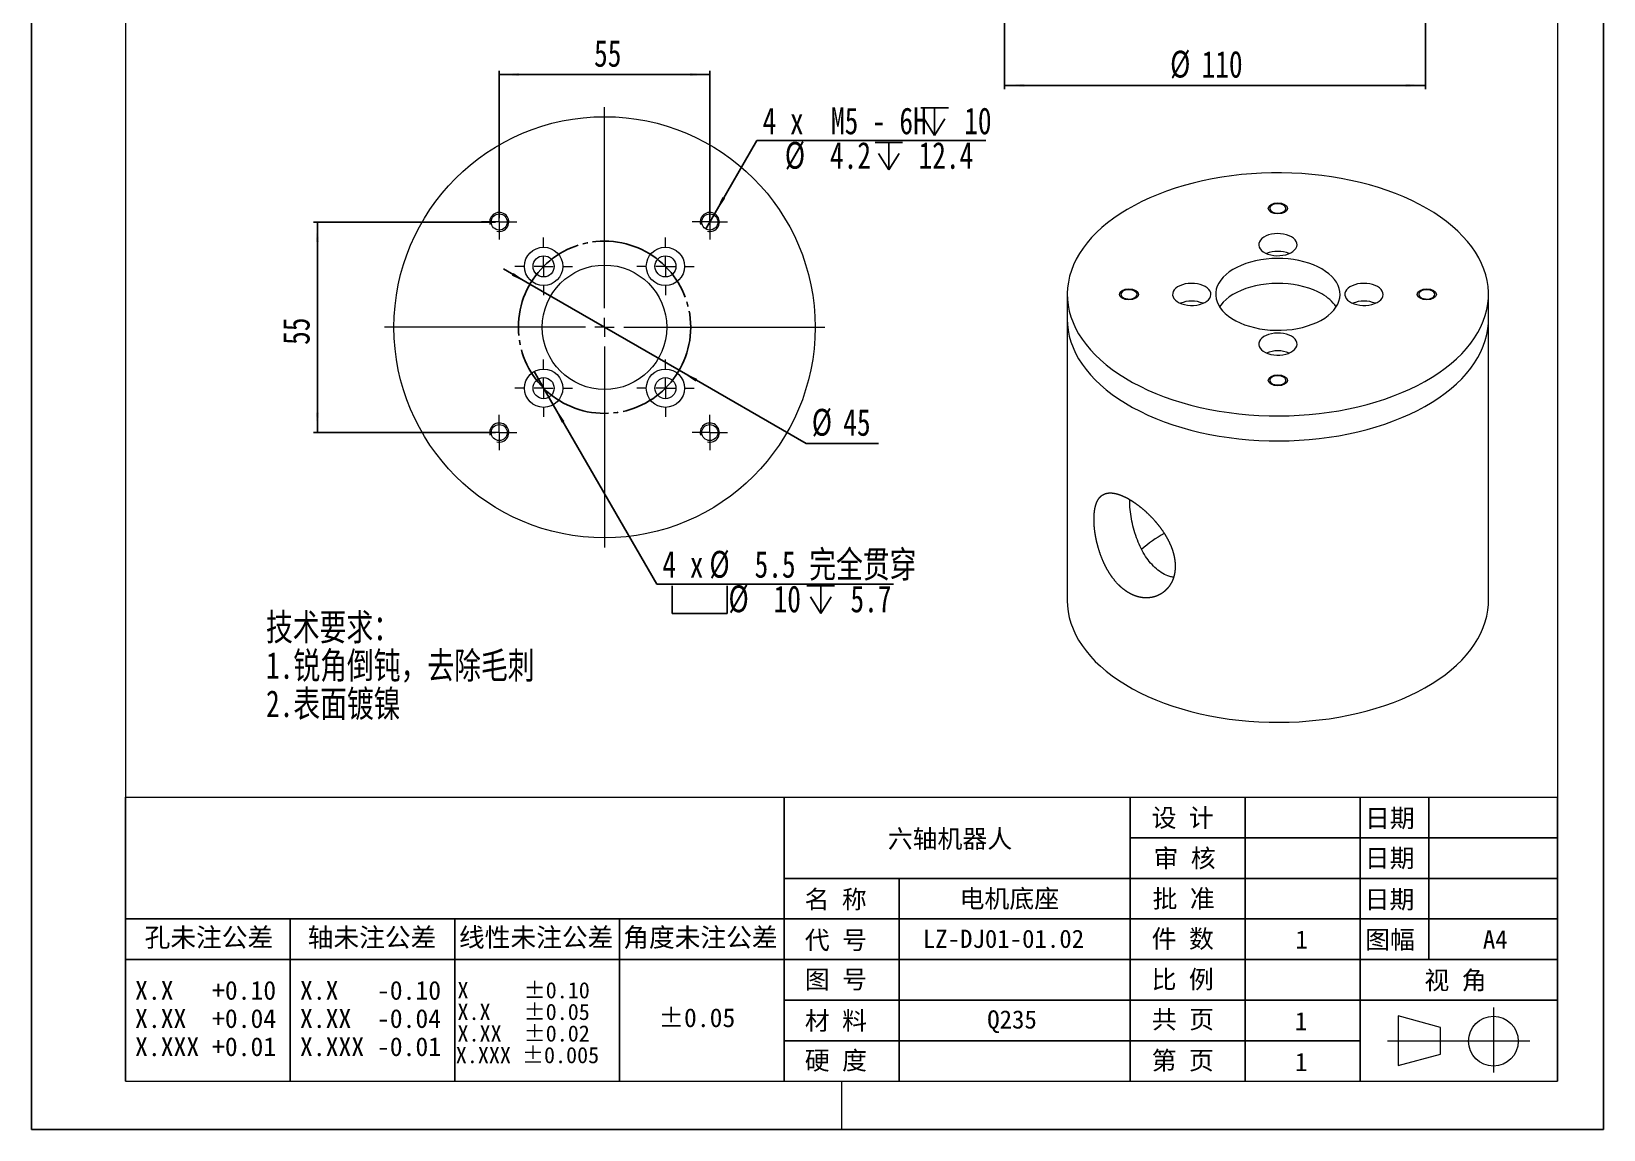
# Model space of a CAD drawing. Header units: millimetres. Extents: x 5 to 416, y 3 to 592.
# Drawn here: x 5 to 415.6, y 3 to 289.8 of the extents above; entities that cross this region are included whole.
import ezdxf

# ---------------------------------------------------------------- set-up
doc = ezdxf.new("R2010")
doc.units = ezdxf.units.MM
doc.linetypes.add('SLD-中心线', pattern=[34.29, 30.48, -1.27, 1.27, -1.27])
doc.linetypes.add('SLD-实线', pattern=[0])
for name, color, linetype in [('FORMAT', 7, 'SLD-实线'), ('中心线层', 1, 'SLD-中心线'), ('图框', 7, 'SLD-实线'), ('标注层', 96, 'SLD-实线')]:
    doc.layers.add(name, color=color, linetype=linetype)
doc.layers.add('粗实线', color=7, linetype='SLD-实线', lineweight=15)
doc.styles.add('SLDTEXTSTYLE0', font='HYSWLONGFANGSONG.TTF', dxfattribs={"bigfont": 'bigfont'})
doc.styles.add('SLDTEXTSTYLE1', font='SIMSUN.TTC')
doc.styles.add('SLDTEXTSTYLE2', font='SIMSUN.TTC', dxfattribs={"bigfont": 'bigfont'})
doc.styles.add('SLDTEXTSTYLE3', font='HYSWLONGFANGSONG.TTF')
doc.dimstyles.new('SLDDIMSTYLE0', dxfattribs={"dimtxt": 7, "dimasz": 5.2, "dimexe": 0, "dimexo": 0.0625, "dimgap": 1.75, "dimtad": 1, "dimdec": 3, "dimlfac": 2, "dimrnd": 1e-09, "dimzin": 12, "dimdsep": 46, "dimtxsty": 'SLDTEXTSTYLE3', "dimsah": 1, "dimcen": 0.09, "dimadec": 0, "dimazin": 3, "dimtfac": 1, "dimtdec": 3, "dimtofl": 0, "dimtmove": 0, "dimatfit": 3, "dimfxl": 0, "dimfrac": 2, "dimtolj": 1, "dimtzin": 12, "dimarcsym": 0})
doc.dimstyles.new('SLDDIMSTYLE4', dxfattribs={"dimtxt": 7, "dimasz": 5.2, "dimexe": 0, "dimexo": 0.0625, "dimgap": 1.75, "dimtad": 0, "dimtih": 1, "dimtoh": 1, "dimdec": 3, "dimlfac": 2, "dimrnd": 1e-09, "dimzin": 12, "dimdsep": 46, "dimtxsty": 'SLDTEXTSTYLE3', "dimsah": 1, "dimcen": 0, "dimadec": 0, "dimazin": 3, "dimtfac": 1, "dimtdec": 3, "dimtmove": 0, "dimatfit": 3, "dimfxl": 0, "dimfrac": 2, "dimtolj": 1, "dimtzin": 12, "dimarcsym": 0})
doc.dimstyles.new('SLDDIMSTYLE5', dxfattribs={"dimtxt": 7, "dimasz": 5.2, "dimexe": 0, "dimexo": 0.0625, "dimgap": 1.75, "dimtad": 0, "dimtih": 1, "dimtoh": 1, "dimdec": 0, "dimlfac": 2, "dimrnd": 1e-09, "dimzin": 12, "dimdsep": 46, "dimtxsty": 'SLDTEXTSTYLE3', "dimblk1": 'NONE', "dimsah": 1, "dimcen": 0, "dimadec": 0, "dimazin": 3, "dimtfac": 1, "dimtdec": 3, "dimtmove": 0, "dimatfit": 3, "dimldrblk": 'NONE', "dimfxl": 0, "dimfrac": 2, "dimtolj": 1, "dimtzin": 12, "dimarcsym": 0})

# ---------------------------------------------------------------- blocks, each defined once
blk = doc.blocks.new('SW_NOTE_0')
at = {"color": 0, "linetype": 'SLD-实线', "lineweight": 0, "char_height": 7, "attachment_point": 1, "style": 'SLDTEXTSTYLE0'}
for s, insert in [('\\M+18B5A术\\M+19776\\M+18B81\\M+18146', (0, 9.02)), ('1.锐\\M+18A70\\M+1937C钝\\M+18143\\M+18B8E\\M+18F9C\\M+196D1\\M+18E68', (0, -0.98)), ('2.\\M+1955C\\M+196CA镀镍', (0, -10.98))]:
    blk.add_mtext(s, dxfattribs=dict(at, insert=insert))
blk = doc.blocks.new('SW_NOTE_1')
at = {"layer": 'FORMAT', "color": 0, "char_height": 4.925, "attachment_point": 2, "style": 'SLDTEXTSTYLE1'}
for s, insert in [('X.X   +0.10', (15.24, 5.73)), ('X.XX  +0.04', (15.24, -1.63)), ('X.XXX +0.01', (15.24, -8.98))]:
    blk.add_mtext(s, dxfattribs=dict(at, insert=insert))
blk = doc.blocks.new('SW_NOTE_2')
at = {"layer": 'FORMAT', "color": 0, "char_height": 4.925, "attachment_point": 2, "style": 'SLDTEXTSTYLE1'}
for s, insert in [('X.X   -0.10', (15.24, 5.73)), ('X.XX  -0.04', (15.24, -1.63)), ('X.XXX -0.01', (15.24, -8.98))]:
    blk.add_mtext(s, dxfattribs=dict(at, insert=insert))
blk = doc.blocks.new('SW_NOTE_3')
at = {"layer": 'FORMAT', "color": 0, "char_height": 4.2333, "attachment_point": 2, "style": 'SLDTEXTSTYLE1'}
for s, insert in [('X     ±0.10', (14.35, 4.93)), ('X.X   ±0.05', (14.35, -0.72)), ('X.XX  ±0.02', (14.35, -6.36)), (' X.XXX ±0.005', (13.91, -12.01))]:
    blk.add_mtext(s, dxfattribs=dict(at, insert=insert))
blk = doc.blocks.new('_D_3')
at = {"layer": '标注层'}
for p, q in [((259.13, 318.73), (259.13, 274.73)), ((369.13, 318.73), (369.13, 274.73)), ((259.13, 275.73), (369.13, 275.73))]:
    blk.add_line(p, q, dxfattribs=at)
for points in [[(259.13, 275.73), (264.33, 275.33), (264.33, 276.13)], [(369.13, 275.73), (363.93, 276.13), (363.93, 275.33)]]:
    blk.add_solid(points, dxfattribs=at)
at = {"layer": '标注层', "char_height": 7, "attachment_point": 1, "style": 'SLDTEXTSTYLE3'}
for s, insert in [('%%c', (302.39, 284.78, 0.1)), ('110', (310.62, 284.75, 0.1))]:
    blk.add_mtext(s, dxfattribs=dict(at, insert=insert))
blk = doc.blocks.new('_D_9')
at = {"layer": '标注层'}
for p, q in [((135.19, 223.79), (128.26, 227.78)), ((135.19, 223.79), (174.17, 201.3)), ((174.17, 201.3), (207.3, 182.19)), ((207.3, 182.19), (226.24, 182.19))]:
    blk.add_line(p, q, dxfattribs=at)
for points in [[(135.19, 223.79), (130.88, 226.73), (130.48, 226.04)], [(174.17, 201.3), (178.47, 198.36), (178.87, 199.05)]]:
    blk.add_solid(points, dxfattribs=at)
at = {"layer": '标注层', "char_height": 7, "attachment_point": 1, "style": 'SLDTEXTSTYLE3'}
for s, insert in [('%%c', (208.8, 191.24, 0.1)), ('45', (217.03, 191.21, 0.1))]:
    blk.add_mtext(s, dxfattribs=dict(at, insert=insert))
blk = doc.blocks.new('_D_10')
at = {"layer": '标注层'}
for p, q in [((126.18, 240.04), (78.68, 240.04)), ((79.68, 240.04), (79.68, 185.04)), ((126.18, 185.04), (78.68, 185.04))]:
    blk.add_line(p, q, dxfattribs=at)
for points in [[(79.68, 240.04), (79.28, 234.84), (80.08, 234.84)], [(79.68, 185.04), (80.08, 190.24), (79.28, 190.24)]]:
    blk.add_solid(points, dxfattribs=at)
at = {"layer": '标注层', "insert": (70.65, 207.94, -48.9), "char_height": 7, "attachment_point": 1, "rotation": 90, "style": 'SLDTEXTSTYLE3'}
blk.add_mtext('55', dxfattribs=at)
blk = doc.blocks.new('_D_11')
at = {"layer": '标注层'}
for p, q in [((127.18, 241.04), (127.18, 279.56)), ((182.18, 241.04), (182.18, 279.56)), ((127.18, 278.56), (182.18, 278.56))]:
    blk.add_line(p, q, dxfattribs=at)
for points in [[(127.18, 278.56), (132.38, 278.16), (132.38, 278.96)], [(182.18, 278.56), (176.98, 278.96), (176.98, 278.16)]]:
    blk.add_solid(points, dxfattribs=at)
at = {"layer": '标注层', "insert": (151.95, 287.59, -48.9), "char_height": 7, "attachment_point": 1, "style": 'SLDTEXTSTYLE3'}
blk.add_mtext('55', dxfattribs=at)
blk = doc.blocks.new('SW_SYMBOL_HOLE_DEPTH')
at = {"layer": '标注层', "color": 0}
for p, q in [((0, 1750), (1600, 1750)), ((200, 1110), (800, 150)), ((800, 1750), (800, 150)), ((1400, 1110), (800, 150))]:
    blk.add_line(p, q, dxfattribs=at)
blk = doc.blocks.new('_D_12')
at = {"layer": '标注层'}
for p, q in [((183.23, 241.86), (194.47, 261.32)), ((194.47, 261.32), (254.26, 261.32)), ((181.13, 238.23), (183.23, 241.86))]:
    blk.add_line(p, q, dxfattribs=at)
blk.add_solid([(183.23, 241.86), (186.18, 246.17), (185.48, 246.57)], dxfattribs=at)
at = {"layer": '标注层', "xscale": 0.004511737089201878, "yscale": 0.004511737089201878, "zscale": 0.004511737089201878}
for p in [(237.26, 261.98), (225.32, 252.95)]:
    blk.add_blockref('SW_SYMBOL_HOLE_DEPTH', p, dxfattribs=at)
at = {"layer": '标注层', "char_height": 7, "attachment_point": 1, "style": 'SLDTEXTSTYLE3'}
for s, insert in [('4 x  M5 - 6H ', (195.97, 269.96, -48.9)), (' 10', (245.05, 269.96, -48.9)), ('%%c', (201.76, 260.96, -48.9)), (' 4.2 ', (209.99, 260.93, -48.9)), (' 12.4', (233.12, 260.93, -48.9))]:
    blk.add_mtext(s, dxfattribs=dict(at, insert=insert))
blk = doc.blocks.new('_NONE')
blk = doc.blocks.new('SW_SYMBOL_HOLE_SPOT')
at = {"layer": '标注层', "color": 0}
for p, q in [((0, 1750), (0, 150)), ((3200, 150), (3200, 1750)), ((0, 150), (3200, 150))]:
    blk.add_line(p, q, dxfattribs=at)
blk = doc.blocks.new('_D_13')
at = {"layer": '标注层'}
for p, q in [((136.27, 200.96), (141.27, 192.3)), ((141.27, 192.3), (168.3, 145.49)), ((168.3, 145.49), (230.11, 145.49))]:
    blk.add_line(p, q, dxfattribs=at)
blk.add_solid([(141.27, 192.3), (143.52, 187.6), (144.21, 188)], dxfattribs=at)
at = {"layer": '标注层', "xscale": 0.004511737089201878, "yscale": 0.004511737089201878, "zscale": 0.004511737089201878}
for name, p in [('SW_SYMBOL_HOLE_SPOT', (172.31, 137.11)), ('SW_SYMBOL_HOLE_DEPTH', (207.54, 137.11))]:
    blk.add_blockref(name, p, dxfattribs=at)
at = {"layer": '标注层', "char_height": 7, "attachment_point": 1}
for s, insert, style in [('4 x ', (169.8, 154.13, -48.9), 'SLDTEXTSTYLE3'), ('%%c', (182.06, 154.15, -48.9), 'SLDTEXTSTYLE3'), (' 5.5 \\M+18AAE\\M+19153贯\\M+190FA', (190.29, 154.13, -48.9), 'SLDTEXTSTYLE0'), ('%%c', (187.04, 145.13, -48.9), 'SLDTEXTSTYLE3'), (' 10 ', (195.27, 145.1, -48.9), 'SLDTEXTSTYLE3'), (' 5.7', (215.33, 145.1, -48.9), 'SLDTEXTSTYLE3')]:
    blk.add_mtext(s, dxfattribs=dict(at, insert=insert, style=style))
blk = doc.blocks.new('SW_CENTERMARKSYMBOL_16')
at = {"color": 0, "linetype": 'SLD-实线', "lineweight": 0}
for p, q in [((0, 5), (0, 57.5)), ((-5, 0), (-57.5, 0)), ((0, 0), (-2.5, 0)), ((0, 0), (0, 2.5)), ((0, 0), (0, -2.5)), ((0, 0), (2.5, 0)), ((5, 0), (57.5, 0)), ((0, -5), (0, -57.5))]:
    blk.add_line(p, q, dxfattribs=at)
blk = doc.blocks.new('SW_CENTERMARKSYMBOL_17')
at = {"color": 0, "linetype": 'SLD-实线', "lineweight": 0}
for p, q in [((0, 5), (0, 7.5)), ((-5, 0), (-7.5, 0)), ((0, 0), (-2.5, 0)), ((0, 0), (0, 2.5)), ((0, 0), (0, -2.5)), ((0, 0), (2.5, 0)), ((5, 0), (7.5, 0)), ((0, -5), (0, -7.5))]:
    blk.add_line(p, q, dxfattribs=at)
blk = doc.blocks.new('SW_CENTERMARKSYMBOL_18')
at = {"color": 0, "linetype": 'SLD-实线', "lineweight": 0}
for p, q in [((0, 5), (0, 7.5)), ((-5, 0), (-7.5, 0)), ((0, 0), (-2.5, 0)), ((0, 0), (0, 2.5)), ((0, 0), (0, -2.5)), ((0, 0), (2.5, 0)), ((5, 0), (7.5, 0)), ((0, -5), (0, -7.5))]:
    blk.add_line(p, q, dxfattribs=at)
blk = doc.blocks.new('SW_CENTERMARKSYMBOL_19')
at = {"color": 0, "linetype": 'SLD-实线', "lineweight": 0}
for p, q in [((0, 5), (0, 7.5)), ((-5, 0), (-7.5, 0)), ((0, 0), (-2.5, 0)), ((0, 0), (0, 2.5)), ((0, 0), (0, -2.5)), ((0, 0), (2.5, 0)), ((5, 0), (7.5, 0)), ((0, -5), (0, -7.5))]:
    blk.add_line(p, q, dxfattribs=at)
blk = doc.blocks.new('SW_CENTERMARKSYMBOL_20')
at = {"color": 0, "linetype": 'SLD-实线', "lineweight": 0}
for p, q in [((0, 5), (0, 7.5)), ((-5, 0), (-7.5, 0)), ((0, 0), (-2.5, 0)), ((0, 0), (0, 2.5)), ((0, 0), (0, -2.5)), ((0, 0), (2.5, 0)), ((5, 0), (7.5, 0)), ((0, -5), (0, -7.5))]:
    blk.add_line(p, q, dxfattribs=at)
blk = doc.blocks.new('SW_CENTERMARKSYMBOL_21')
at = {"color": 0, "linetype": 'SLD-实线', "lineweight": 0}
for p, q in [((0, 2.5), (0, 4.6)), ((-2.5, 0), (-4.6, 0)), ((0, 0), (-2.5, 0)), ((0, 0), (0, 2.5)), ((0, 0), (0, -2.5)), ((0, 0), (2.5, 0)), ((2.5, 0), (4.6, 0)), ((0, -2.5), (0, -4.6))]:
    blk.add_line(p, q, dxfattribs=at)
blk = doc.blocks.new('SW_CENTERMARKSYMBOL_22')
at = {"color": 0, "linetype": 'SLD-实线', "lineweight": 0}
for p, q in [((0, 2.5), (0, 4.6)), ((-2.5, 0), (-4.6, 0)), ((0, 0), (-2.5, 0)), ((0, 0), (0, 2.5)), ((0, 0), (0, -2.5)), ((0, 0), (2.5, 0)), ((2.5, 0), (4.6, 0)), ((0, -2.5), (0, -4.6))]:
    blk.add_line(p, q, dxfattribs=at)
blk = doc.blocks.new('SW_CENTERMARKSYMBOL_23')
at = {"color": 0, "linetype": 'SLD-实线', "lineweight": 0}
for p, q in [((0, 2.5), (0, 4.6)), ((-2.5, 0), (-4.6, 0)), ((0, 0), (-2.5, 0)), ((0, 0), (0, 2.5)), ((0, 0), (0, -2.5)), ((0, 0), (2.5, 0)), ((2.5, 0), (4.6, 0)), ((0, -2.5), (0, -4.6))]:
    blk.add_line(p, q, dxfattribs=at)
blk = doc.blocks.new('SW_CENTERMARKSYMBOL_24')
at = {"color": 0, "linetype": 'SLD-实线', "lineweight": 0}
for p, q in [((0, 2.5), (0, 4.6)), ((-2.5, 0), (-4.6, 0)), ((0, 0), (-2.5, 0)), ((0, 0), (0, 2.5)), ((0, 0), (0, -2.5)), ((0, 0), (2.5, 0)), ((2.5, 0), (4.6, 0)), ((0, -2.5), (0, -4.6))]:
    blk.add_line(p, q, dxfattribs=at)

msp = doc.modelspace()

# ---------------------------------------------------------------- linework, layer by layer
at = {"color": 7, "linetype": 'SLD-实线', "lineweight": 15}
for p, q in [((275.53901, 221.13443), (275.53901, 214.60211)), ((385.53901, 214.60211), (385.53901, 221.13443)), ((275.53901, 214.60211), (275.53901, 141.11344)), ((385.53901, 141.11344), (385.53901, 214.60211))]:
    msp.add_line(p, q, dxfattribs=at)
at = {"color": 7, "linetype": 'SLD-中心线', "lineweight": 0}
for p, q in [((386.82781, 34.91287), (386.82781, 17.94259)), ((359.1742, 26.2), (375.67341, 26.2)), ((375.67341, 26.2), (396.33875, 26.2))]:
    msp.add_line(p, q, dxfattribs=at)
at = {"color": 7, "linetype": 'SLD-实线', "lineweight": 15, "flags": 128}
for points in [[(369.42988, 243.58566), (367.52054, 244.63626), (365.52614, 245.63281), (363.45126, 246.573), (361.30069, 247.45469), (359.07937, 248.27585), (356.7924, 249.03457), (354.44505, 249.72913), (352.04271, 250.35792), (349.59091, 250.91949), (347.0953, 251.41255), (344.5616, 251.83598), (341.99565, 252.18879), (339.40335, 252.47017), (336.79067, 252.67948), (334.1636, 252.81624), (331.5282, 252.88012), (328.89052, 252.87099), (326.25663, 252.78887), (323.63259, 252.63394), (321.02444, 252.40656), (318.43817, 252.10725), (315.87974, 251.7367), (313.35502, 251.29577), (310.86982, 250.78547), (308.42987, 250.20697), (306.04076, 249.5616), (303.70801, 248.85084), (301.43696, 248.07634), (299.23285, 247.23987), (297.10075, 246.34336), (295.04555, 245.38886), (293.07199, 244.37858), (291.18461, 243.31484), (289.38774, 242.20008), (287.68552, 241.03687), (286.08187, 239.82789), (284.58047, 238.57591), (283.18477, 237.28381), (281.898, 235.95457), (280.72309, 234.59124), (279.66277, 233.19696), (278.71946, 231.77494), (277.89534, 230.32844), (277.1923, 228.8608), (276.61196, 227.37538), (276.15565, 225.87561), (275.82443, 224.36494), (275.61906, 222.84683), (275.54, 221.32479), (275.58744, 219.80231), (275.76127, 218.2829), (276.06109, 216.77004), (276.48621, 215.26722), (277.03565, 213.77789), (277.70816, 212.30549), (278.50218, 210.85339), (279.41588, 209.42494), (280.44717, 208.02342), (281.59367, 206.65206), (282.85275, 205.31401), (284.22151, 204.01234), (285.6968, 202.75006), (287.27522, 201.53006), (288.95316, 200.35515), (290.72674, 199.22803), (292.59189, 198.1513), (294.54433, 197.12743), (296.57955, 196.15878), (298.69288, 195.24758), (300.87946, 194.39591), (303.13425, 193.60574), (305.45208, 192.87889), (307.82761, 192.21703), (310.25537, 191.62168), (312.72979, 191.09421), (315.24517, 190.63584), (317.79572, 190.24761), (320.37559, 189.93042), (322.97883, 189.685), (325.59946, 189.51192), (328.23146, 189.41157), (330.86875, 189.38418), (333.50529, 189.42982), (336.13501, 189.54838), (338.75186, 189.73959), (341.34982, 190.00301), (343.92291, 190.33804), (346.46522, 190.74389), (348.9709, 191.21965), (351.43418, 191.76421), (353.8494, 192.37632), (356.21101, 193.05458), (358.51358, 193.79742), (360.7518, 194.60313), (362.92053, 195.46988), (365.01478, 196.39564), (367.02974, 197.37831), (368.96076, 198.41562), (370.80342, 199.50519), (372.55346, 200.6445), (374.20688, 201.83094), (375.75985, 203.06178), (377.20881, 204.33418), (378.55044, 205.64523), (379.78163, 206.9919), (380.89957, 208.3711), (381.90167, 209.77966), (382.78564, 211.21433), (383.54944, 212.67182), (384.19131, 214.14877), (384.70978, 215.64179), (385.10366, 217.14745), (385.37204, 218.66227), (385.5143, 220.18278), (385.53011, 221.70548), (385.41945, 223.22687), (385.18255, 224.74344), (384.81998, 226.25171), (384.33255, 227.74821), (383.7214, 229.2295), (382.98793, 230.69218), (382.13382, 232.13287), (381.16105, 233.54826), (380.07184, 234.9351), (378.8687, 236.29019), (377.55441, 237.61043), (376.13198, 238.89278), (374.60468, 240.13428), (372.97603, 241.33207), (371.24977, 242.48342), (369.42988, 243.58566)], [(332.02393, 244.44289), (331.608, 244.62914), (331.12489, 244.74983), (330.60497, 244.79736), (330.08091, 244.76877), (329.58563, 244.66583), (329.15025, 244.49502), (328.80214, 244.26707), (328.56316, 243.99631), (328.44833, 243.69975), (328.46486, 243.39601), (328.61172, 243.10419), (328.87968, 242.84263), (329.2519, 242.62775), (329.705, 242.47306), (330.2105, 242.38828), (330.73664, 242.37873), (331.25036, 242.44502), (331.71938, 242.58298), (332.11424, 242.78395), (332.41012, 243.03528), (332.58843, 243.3212), (332.63797, 243.62374), (332.55563, 243.92388), (332.34657, 244.20277), (332.02393, 244.44289)], [(334.07454, 236.16443), (333.46162, 236.4654), (332.773, 236.70572), (332.02652, 236.87915), (331.24152, 236.98121), (330.43832, 237.00926), (329.63773, 236.96257), (328.86049, 236.84234), (328.12671, 236.65169), (327.45541, 236.39556), (326.86398, 236.08059), (326.36773, 235.71492), (325.97951, 235.30804), (325.70938, 234.87047), (325.56433, 234.41356), (325.54813, 233.94913), (325.66119, 233.48921), (325.90058, 233.04572), (326.2601, 232.63014), (326.73045, 232.25324), (327.29943, 231.92477), (327.95232, 231.65325), (328.6722, 231.4457), (329.44043, 231.3075), (330.23712, 231.24224), (331.04162, 231.25159), (331.8331, 231.33532), (332.59107, 231.49127), (333.29589, 231.71538), (333.92931, 232.00186), (334.47493, 232.34329), (334.9186, 232.73082), (335.24885, 233.15442), (335.45711, 233.60311), (335.53799, 234.06528), (335.48941, 234.52896), (335.31261, 234.98213), (335.01218, 235.41306), (334.5959, 235.8106), (334.07454, 236.16443)], [(342.02949, 227.76775), (340.969, 228.32805), (339.82688, 228.83204), (338.61206, 229.27579), (337.33407, 229.65583), (336.00289, 229.96917), (334.62895, 230.21337), (333.223, 230.38652), (331.79605, 230.48725), (330.35926, 230.51479), (328.92387, 230.46891), (327.50113, 230.34998), (326.10216, 230.15892), (324.73791, 229.89723), (323.41907, 229.56696), (322.15595, 229.1707), (320.95844, 228.71155), (319.83591, 228.19309), (318.79714, 227.61938), (317.85027, 226.99493), (317.00271, 226.32461), (316.26109, 225.61366), (315.63121, 224.86767), (315.11801, 224.09245), (314.7255, 223.29408), (314.45674, 222.47882), (314.31386, 221.65303), (314.29796, 220.82318), (314.40916, 219.99576), (314.64661, 219.17726), (315.00843, 218.37408), (315.4918, 217.5925), (316.09294, 216.83864), (316.80713, 216.1184), (317.6288, 215.43742), (318.55151, 214.80103), (319.56803, 214.2142), (320.67042, 213.68153), (321.85004, 213.20719), (323.09767, 212.7949), (324.40353, 212.44787), (325.75742, 212.16882), (327.14872, 211.95995), (328.56656, 211.82287), (329.99984, 211.75867), (331.43733, 211.76785), (332.8678, 211.85034), (334.28004, 212.00549), (335.663, 212.23208), (337.00586, 212.52835), (338.2981, 212.89197), (339.52963, 213.3201), (340.69078, 213.80938), (341.77249, 214.356), (342.76628, 214.95566), (343.66437, 215.60369), (344.45974, 216.295), (345.14616, 217.02418), (345.71826, 217.78553), (346.17157, 218.57309), (346.50252, 219.3807), (346.70854, 220.20203), (346.78801, 221.03067), (346.74032, 221.86011), (346.56582, 222.68387), (346.26589, 223.49551), (345.84288, 224.28867), (345.3001, 225.05714), (344.64179, 225.79491), (343.8731, 226.49621), (343.00006, 227.15554), (342.02949, 227.76775)], [(293.13306, 221.99166), (292.71712, 222.17792), (292.23402, 222.2986), (291.7141, 222.34614), (291.19004, 222.31754), (290.69476, 222.21461), (290.25938, 222.0438), (289.91127, 221.81585), (289.67229, 221.54509), (289.55746, 221.24852), (289.57399, 220.94479), (289.72085, 220.65297), (289.98881, 220.3914), (290.36103, 220.17653), (290.81412, 220.02184), (291.31962, 219.93706), (291.84576, 219.92751), (292.35948, 219.9938), (292.82851, 220.13176), (293.22337, 220.33272), (293.51925, 220.58406), (293.69756, 220.86998), (293.7471, 221.17251), (293.66475, 221.47266), (293.45569, 221.75155), (293.13306, 221.99166)], [(311.57454, 223.17545), (310.96162, 223.47643), (310.273, 223.71674), (309.52652, 223.89018), (308.74152, 223.99224), (307.93832, 224.02029), (307.13773, 223.97359), (306.36049, 223.85337), (305.62671, 223.66272), (304.95542, 223.40659), (304.36398, 223.09162), (303.86773, 222.72595), (303.47951, 222.31907), (303.20938, 221.8815), (303.06433, 221.42458), (303.04813, 220.96016), (303.16119, 220.50024), (303.40058, 220.05675), (303.7601, 219.64117), (304.23045, 219.26427), (304.79943, 218.9358), (305.45232, 218.66427), (306.1722, 218.45673), (306.94043, 218.31853), (307.73712, 218.25326), (308.54162, 218.26262), (309.3331, 218.34635), (310.09107, 218.50229), (310.79589, 218.72641), (311.42931, 219.01289), (311.97493, 219.35431), (312.4186, 219.74184), (312.74885, 220.16544), (312.95711, 220.61414), (313.03799, 221.07631), (312.98941, 221.53999), (312.81261, 221.99316), (312.51218, 222.42409), (312.0959, 222.82162), (311.57454, 223.17545)], [(342.02949, 221.23543), (340.969, 221.79572), (339.82688, 222.29972), (338.61206, 222.74347), (337.33407, 223.12351), (336.00289, 223.43685), (334.62895, 223.68105), (333.223, 223.85419), (331.79605, 223.95493), (330.35926, 223.98246), (328.92387, 223.93659), (327.50113, 223.81765), (326.10216, 223.6266), (324.73791, 223.36491), (323.41907, 223.03464), (322.15595, 222.63838), (320.95844, 222.17922), (319.83591, 221.66077), (318.79714, 221.08706), (317.85027, 220.46261), (317.00271, 219.79229), (316.26109, 219.08134), (315.63121, 218.33535), (315.30575, 217.86828)], [(356.57454, 223.17545), (355.96162, 223.47643), (355.273, 223.71674), (354.52652, 223.89018), (353.74152, 223.99224), (352.93832, 224.02029), (352.13773, 223.97359), (351.36049, 223.85337), (350.62671, 223.66272), (349.95541, 223.40659), (349.36398, 223.09162), (348.86773, 222.72595), (348.47951, 222.31907), (348.20938, 221.8815), (348.06433, 221.42459), (348.04813, 220.96016), (348.16119, 220.50024), (348.40058, 220.05675), (348.7601, 219.64117), (349.23045, 219.26427), (349.79943, 218.9358), (350.45232, 218.66427), (351.1722, 218.45673), (351.94043, 218.31853), (352.73712, 218.25326), (353.54162, 218.26262), (354.3331, 218.34635), (355.09107, 218.50229), (355.79589, 218.72641), (356.42931, 219.01289), (356.97493, 219.35431), (357.4186, 219.74184), (357.74885, 220.16544), (357.95711, 220.61414), (358.038, 221.07631), (357.98941, 221.53999), (357.81261, 221.99316), (357.51218, 222.42409), (357.0959, 222.82162), (356.57454, 223.17545)], [(370.91481, 221.99166), (370.49887, 222.17792), (370.01576, 222.2986), (369.49584, 222.34614), (368.97178, 222.31754), (368.4765, 222.21461), (368.04113, 222.0438), (367.69301, 221.81585), (367.45403, 221.54509), (367.3392, 221.24852), (367.35574, 220.94479), (367.5026, 220.65297), (367.77056, 220.3914), (368.14278, 220.17653), (368.59587, 220.02184), (369.10137, 219.93706), (369.62751, 219.92751), (370.14123, 219.9938), (370.61026, 220.13176), (371.00511, 220.33272), (371.301, 220.58406), (371.47931, 220.86998), (371.52884, 221.17251), (371.4465, 221.47266), (371.23744, 221.75155), (370.91481, 221.99166)], [(275.53901, 214.60211), (275.58744, 213.26999), (275.76127, 211.75057), (276.06109, 210.23772), (276.48621, 208.7349), (277.03565, 207.24557), (277.70816, 205.77317), (278.50218, 204.32107), (279.41588, 202.89262), (280.44717, 201.4911), (281.59367, 200.11974), (282.85275, 198.78168), (284.22151, 197.48002), (285.6968, 196.21774), (287.27522, 194.99774), (288.95316, 193.82283), (290.72674, 192.69571), (292.59189, 191.61898), (294.54433, 190.59511), (296.57955, 189.62646), (298.69288, 188.71525), (300.87946, 187.86359), (303.13425, 187.07342), (305.45208, 186.34657), (307.82761, 185.68471), (310.25537, 185.08936), (312.72979, 184.56189), (315.24517, 184.10351), (317.79572, 183.71528), (320.37559, 183.3981), (322.97883, 183.15268), (325.59946, 182.9796), (328.23146, 182.87925), (330.86875, 182.85186), (333.50529, 182.8975), (336.13501, 183.01606), (338.75186, 183.20727), (341.34982, 183.47069), (343.92291, 183.80571), (346.46522, 184.21157), (348.9709, 184.68732), (351.43418, 185.23189), (353.8494, 185.844), (356.21101, 186.52225), (358.51358, 187.26509), (360.7518, 188.07081), (362.92053, 188.93755), (365.01478, 189.86332), (367.02974, 190.84599), (368.96076, 191.8833), (370.80342, 192.97287), (372.55346, 194.11218), (374.20688, 195.29862), (375.75985, 196.52945), (377.20881, 197.80186), (378.55044, 199.11291), (379.78163, 200.45958), (380.89957, 201.83878), (381.90167, 203.24733), (382.78564, 204.68201), (383.54944, 206.1395), (384.19131, 207.61645), (384.70978, 209.10947), (385.10366, 210.61512), (385.37204, 212.12995), (385.5143, 213.65046), (385.53901, 214.60211)], [(275.53901, 214.60211), (275.58744, 213.26999), (275.76127, 211.75057), (276.06109, 210.23772), (276.48621, 208.7349), (277.03565, 207.24557), (277.70816, 205.77317), (278.50218, 204.32107), (279.41588, 202.89262), (280.44717, 201.4911), (281.59367, 200.11974), (282.85275, 198.78168), (284.22151, 197.48002), (285.6968, 196.21774), (287.27522, 194.99774), (288.95316, 193.82283), (290.72674, 192.69571), (292.59189, 191.61898), (294.54433, 190.59511), (296.57955, 189.62646), (298.69288, 188.71525), (300.87946, 187.86359), (303.13425, 187.07342), (305.45208, 186.34657), (307.82761, 185.68471), (310.25537, 185.08936), (312.72979, 184.56189), (315.24517, 184.10351), (317.79572, 183.71528), (320.37559, 183.3981), (322.97883, 183.15268), (325.59946, 182.9796), (328.23146, 182.87925), (330.86875, 182.85186), (333.50529, 182.8975), (336.13501, 183.01606), (338.75186, 183.20727), (341.34982, 183.47069), (343.92291, 183.80571), (346.46522, 184.21157), (348.9709, 184.68732), (351.43418, 185.23189), (353.8494, 185.844), (356.21101, 186.52225), (358.51358, 187.26509), (360.7518, 188.07081), (362.92053, 188.93755), (365.01478, 189.86332), (367.02974, 190.84599), (368.96076, 191.8833), (370.80342, 192.97287), (372.55346, 194.11218), (374.20688, 195.29862), (375.75985, 196.52945), (377.20881, 197.80186), (378.55044, 199.11291), (379.78163, 200.45958), (380.89957, 201.83878), (381.90167, 203.24733), (382.78564, 204.68201), (383.54944, 206.1395), (384.19131, 207.61645), (384.70978, 209.10947), (385.10366, 210.61512), (385.37204, 212.12995), (385.5143, 213.65046), (385.53901, 214.60211)], [(334.07454, 210.18648), (333.46162, 210.48745), (332.773, 210.72777), (332.02652, 210.9012), (331.24152, 211.00327), (330.43832, 211.03131), (329.63773, 210.98462), (328.86049, 210.86439), (328.12671, 210.67375), (327.45541, 210.41762), (326.86398, 210.10264), (326.36773, 209.73698), (325.97951, 209.33009), (325.70938, 208.89253), (325.56433, 208.43561), (325.54813, 207.97118), (325.66119, 207.51127), (325.90058, 207.06778), (326.2601, 206.6522), (326.73045, 206.27529), (327.29943, 205.94682), (327.95232, 205.6753), (328.6722, 205.46775), (329.44043, 205.32955), (330.23712, 205.26429), (331.04162, 205.27364), (331.8331, 205.35738), (332.59107, 205.51332), (333.29589, 205.73743), (333.92931, 206.02391), (334.47493, 206.36534), (334.9186, 206.75287), (335.24885, 207.17647), (335.45711, 207.62517), (335.53799, 208.08734), (335.48941, 208.55101), (335.31261, 209.00419), (335.01218, 209.43512), (334.5959, 209.83265), (334.07454, 210.18648)], [(332.02393, 199.54044), (331.608, 199.72669), (331.12489, 199.84738), (330.60497, 199.89492), (330.08091, 199.86632), (329.58563, 199.76338), (329.15025, 199.59257), (328.80214, 199.36463), (328.56316, 199.09386), (328.44833, 198.7973), (328.46486, 198.49357), (328.61172, 198.20175), (328.87968, 197.94018), (329.2519, 197.7253), (329.705, 197.57061), (330.2105, 197.48583), (330.73664, 197.47629), (331.25036, 197.54258), (331.71938, 197.68054), (332.11424, 197.8815), (332.41012, 198.13284), (332.58843, 198.41876), (332.63797, 198.72129), (332.55562, 199.02143), (332.34657, 199.30033), (332.02393, 199.54044)], [(275.53901, 141.11344), (275.58744, 139.78131), (275.76127, 138.2619), (276.06109, 136.74904), (276.48621, 135.24622), (277.03565, 133.7569), (277.70816, 132.28449), (278.50218, 130.83239), (279.41588, 129.40394), (280.44717, 128.00242), (281.59367, 126.63106), (282.85275, 125.29301), (284.22151, 123.99134), (285.6968, 122.72906), (287.27522, 121.50906), (288.95316, 120.33415), (290.72674, 119.20703), (292.59189, 118.1303), (294.54433, 117.10644), (296.57955, 116.13779), (298.69288, 115.22658), (300.87946, 114.37491), (303.13425, 113.58474), (305.45208, 112.85789), (307.82761, 112.19603), (310.25537, 111.60068), (312.72979, 111.07322), (315.24517, 110.61484), (317.79572, 110.22661), (320.37559, 109.90942), (322.97883, 109.664), (325.59946, 109.49092), (328.23146, 109.39057), (330.86875, 109.36318), (333.50529, 109.40882), (336.13501, 109.52739), (338.75186, 109.7186), (341.34982, 109.98202), (343.92291, 110.31704), (346.46522, 110.72289), (348.9709, 111.19865), (351.43418, 111.74321), (353.8494, 112.35532), (356.21101, 113.03358), (358.51358, 113.77642), (360.7518, 114.58214), (362.92053, 115.44888), (365.01478, 116.37465), (367.02974, 117.35732), (368.96076, 118.39463), (370.80342, 119.48419), (372.55346, 120.6235), (374.20688, 121.80994), (375.75985, 123.04078), (377.20881, 124.31318), (378.55044, 125.62423), (379.78163, 126.9709), (380.89957, 128.3501), (381.90167, 129.75866), (382.78564, 131.19333), (383.54944, 132.65082), (384.19131, 134.12777), (384.70978, 135.62079), (385.10366, 137.12645), (385.37204, 138.64127), (385.5143, 140.16178), (385.53901, 141.11344)]]:
    msp.add_lwpolyline(points, dxfattribs=at)
at = {"color": 7, "linetype": 'SLD-实线', "lineweight": 0, "flags": 128}
for points in [[(332.30678, 244.60617), (332.84871, 244.13796), (333.03901, 243.58566), (332.84871, 243.03336), (332.30678, 242.56515), (331.49572, 242.2523), (330.53901, 242.14244), (329.5823, 242.2523), (328.77124, 242.56515), (328.22931, 243.03336), (328.03901, 243.58566), (328.22931, 244.13796), (328.77124, 244.60617), (329.5823, 244.91902), (330.53901, 245.02888), (331.49572, 244.91902), (332.30678, 244.60617)], [(293.4159, 222.15495), (293.95783, 221.68673), (294.14814, 221.13444), (293.95783, 220.58214), (293.4159, 220.11393), (292.60484, 219.80108), (291.64814, 219.69122), (290.69143, 219.80108), (289.88037, 220.11393), (289.33844, 220.58214), (289.14814, 221.13444), (289.33844, 221.68673), (289.88037, 222.15495), (290.69143, 222.4678), (291.64814, 222.57766), (292.60484, 222.4678), (293.4159, 222.15495)], [(371.19765, 222.15495), (371.73958, 221.68673), (371.92988, 221.13444), (371.73958, 220.58214), (371.19765, 220.11393), (370.38659, 219.80108), (369.42988, 219.69122), (368.47317, 219.80108), (367.66211, 220.11393), (367.12018, 220.58214), (366.92988, 221.13444), (367.12018, 221.68673), (367.66211, 222.15495), (368.47317, 222.4678), (369.42988, 222.57766), (370.38659, 222.4678), (371.19765, 222.15495)], [(332.30678, 199.70372), (332.84871, 199.23551), (333.03901, 198.68321), (332.84871, 198.13092), (332.30678, 197.6627), (331.49572, 197.34985), (330.53901, 197.23999), (329.5823, 197.34985), (328.77124, 197.6627), (328.22931, 198.13092), (328.03901, 198.68321), (328.22931, 199.23551), (328.77124, 199.70372), (329.5823, 200.01657), (330.53901, 200.12643), (331.49572, 200.01657), (332.30678, 199.70372)]]:
    msp.add_lwpolyline(points, dxfattribs=at)
at = {"color": 7, "linetype": 'SLD-实线', "lineweight": 15}
for centre, radius in [((154.67836, 212.54357), 55), ((127.17836, 240.04357), 2.1), ((182.17836, 240.04357), 2.1), ((138.76846, 228.45347), 5), ((138.76846, 228.45347), 2.75), ((170.58826, 228.45347), 5), ((170.58826, 228.45347), 2.75), ((154.67836, 212.54357), 16.25), ((138.76846, 196.63367), 5), ((170.58826, 196.63367), 5), ((138.76846, 196.63367), 2.75), ((170.58826, 196.63367), 2.75), ((127.17836, 185.04357), 2.1), ((182.17836, 185.04357), 2.1)]:
    msp.add_circle(centre, radius, dxfattribs=at)
at = {"color": 7, "linetype": 'SLD-实线', "lineweight": 0}
for centre in [(127.17836, 240.04357), (182.17836, 240.04357), (127.17836, 185.04357), (182.17836, 185.04357)]:
    msp.add_arc(centre, 2.5, 255, 195, dxfattribs=at)
at = {"color": 7, "linetype": 'SLD-实线', "lineweight": 15}
for centre, radius, start, end in [((330.53901, 224.4113), 7.95534, 68.1718033, 111.8281967), ((308.03901, 211.42233), 7.95534, 68.1718033, 111.8281967), ((336.8466, 211.71064), 10.84362, 34.6010124, 61.4472643), ((353.03901, 211.42233), 7.95534, 68.1717892, 111.8282108), ((330.53901, 198.43336), 7.95534, 68.1717892, 111.8282108), ((317.44894, 128.77098), 34.19681, 119.0572137, 131.1998772)]:
    msp.add_arc(centre, radius, start, end, dxfattribs=at)
for points, knots in [([(290.94383, 168.06125), (292.35244, 167.24808), (293.06343, 166.77949), (294.13808, 165.98693), (294.49764, 165.70767), (295.21892, 165.11799), (295.58083, 164.80717), (296.64441, 163.84802), (297.33248, 163.16678), (298.3277, 162.07849), (298.65491, 161.70247), (299.28573, 160.93804), (299.58912, 160.55016), (300.46241, 159.36851), (300.99587, 158.55694), (301.71267, 157.29636), (301.93522, 156.87285), (302.34252, 156.02722), (302.52806, 155.60372), (302.86205, 154.75458), (303.01049, 154.32893), (303.26845, 153.47478), (303.37837, 153.0438), (303.64075, 151.7711), (303.72845, 150.94577), (303.72932, 149.74092), (303.70771, 149.34488), (303.61921, 148.56449), (303.55308, 148.18688), (303.29233, 147.09152), (303.03576, 146.41043), (302.53046, 145.46588), (302.34174, 145.16451), (301.93329, 144.60121), (301.71269, 144.33749), (301.24047, 143.84588), (300.98885, 143.61798), (300.45544, 143.19912), (300.17201, 143.00731), (299.29177, 142.49894), (298.66522, 142.24707), (297.67368, 142.00182), (297.33447, 141.94232), (296.63903, 141.87016), (296.28656, 141.85805), (295.22606, 141.89308), (294.51108, 142.0105), (293.43039, 142.33314), (293.06678, 142.46628), (292.35203, 142.77752), (291.9998, 142.95565), (290.95839, 143.55619), (290.28308, 144.04539), (288.97852, 145.20049), (288.36886, 145.84851), (287.51087, 146.9194), (287.23434, 147.29296), (286.69956, 148.07351), (286.44237, 148.47927), (285.71231, 149.72), (285.27515, 150.58593), (284.68519, 151.93975), (284.49871, 152.40275), (284.15337, 153.33045), (283.99403, 153.79587), (283.55298, 155.19592), (283.30788, 156.1343), (283.00946, 157.54669), (282.9229, 158.01261), (282.77529, 158.92724), (282.714, 159.37714), (282.6156, 160.26182), (282.5785, 160.69661), (282.52862, 161.55046), (282.51594, 161.97152), (282.51562, 163.1834), (282.5643, 163.93033), (282.71122, 164.96191), (282.77291, 165.292), (282.92157, 165.9167), (283.00778, 166.20866), (283.30225, 167.0265), (283.54589, 167.49483), (283.99125, 168.08464), (284.15227, 168.26086), (284.49594, 168.56968), (284.6792, 168.70311), (285.06974, 168.92935), (285.27702, 169.02215), (285.71754, 169.16718), (285.95211, 169.21945), (286.68423, 169.31244), (287.21182, 169.29169), (288.06898, 169.14122), (288.36572, 169.07101), (288.98307, 168.88929), (289.29979, 168.77886), (290.26937, 168.39245), (290.94383, 168.06125), (292.35244, 167.24808)], [-0.03125, -0.03125, 0, 0, 0.03125, 0.03125, 0.046875, 0.046875, 0.0625, 0.0625, 0.09375, 0.09375, 0.109375, 0.109375, 0.125, 0.125, 0.15625, 0.15625, 0.171875, 0.171875, 0.1875, 0.1875, 0.203125, 0.203125, 0.21875, 0.21875, 0.25, 0.25, 0.265625, 0.265625, 0.28125, 0.28125, 0.3125, 0.3125, 0.328125, 0.328125, 0.34375, 0.34375, 0.359375, 0.359375, 0.375, 0.375, 0.40625, 0.40625, 0.421875, 0.421875, 0.4375, 0.4375, 0.46875, 0.46875, 0.484375, 0.484375, 0.5, 0.5, 0.53125, 0.53125, 0.5625, 0.5625, 0.578125, 0.578125, 0.59375, 0.59375, 0.625, 0.625, 0.640625, 0.640625, 0.65625, 0.65625, 0.6875, 0.6875, 0.703125, 0.703125, 0.71875, 0.71875, 0.734375, 0.734375, 0.75, 0.75, 0.78125, 0.78125, 0.796875, 0.796875, 0.8125, 0.8125, 0.84375, 0.84375, 0.859375, 0.859375, 0.875, 0.875, 0.890625, 0.890625, 0.90625, 0.90625, 0.9375, 0.9375, 0.953125, 0.953125, 0.96875, 0.96875, 1, 1, 1.03125, 1.03125]), ([(303.29247, 147.23762), (302.95731, 147.29551), (302.00914, 147.45929), (300.48321, 148.20567), (298.80097, 149.37448), (297.28675, 150.899), (295.94163, 152.69095), (294.77946, 154.73651), (293.78645, 157.00701), (292.9917, 159.4301), (292.38958, 161.93683), (292.00679, 164.38516), (291.82403, 166.28507), (291.83377, 167.2562), (291.83654, 167.53299)], [0, 0, 0, 0, 0.049408823, 0.139778739, 0.230148559, 0.317506707, 0.40488466, 0.494705621, 0.584539726, 0.678994212, 0.773430174, 0.867905777, 0.962352067, 1, 1, 1, 1])]:
    msp.add_open_spline(points, degree=3, knots=knots, dxfattribs=at)
at = {"layer": 'FORMAT'}
for p, q in [((29.6, 89.8), (29.6, 15.6)), ((201.6, 89.8), (201.6, 15.6)), ((292, 89.8), (292, 15.6)), ((322, 89.8), (322, 15.6)), ((352, 89.8), (352, 15.6)), ((370, 89.8), (370, 47.4)), ((403.6, 89.8), (403.6, 15.6)), ((403.6, 79.2), (292, 79.2)), ((403.6, 68.6), (201.6, 68.6)), ((231.6, 68.6), (231.6, 15.6)), ((29.6, 58), (403.6, 58)), ((72.6, 58), (72.6, 15.6)), ((115.6, 58), (115.6, 15.6)), ((158.6, 58), (158.6, 15.6)), ((29.6, 47.4), (403.6, 47.4)), ((201.6, 36.8), (403.6, 36.8)), ((352, 26.2), (201.6, 26.2))]:
    msp.add_line(p, q, dxfattribs=at)
at = {"layer": '中心线层', "linetype": 'SLD-中心线'}
msp.add_circle((154.67836, 212.54357), 22.5, dxfattribs=at)
at = {"layer": '图框'}
for p, q in [((5, 591.6), (5, 3)), ((415.6, 591.6), (415.6, 3)), ((5, 3), (415.6, 3))]:
    msp.add_line(p, q, dxfattribs=at)
at = {"layer": '粗实线'}
for p, q in [((29.6, 579.6), (29.6, 15.6)), ((403.6, 579.6), (403.6, 15.6)), ((29.6, 89.8), (403.6, 89.8)), ((361.9628, 32.7), (361.9628, 19.7)), ((373.00101, 29.67902), (361.9628, 32.7)), ((373.00101, 22.72098), (373.00101, 29.67902)), ((361.9628, 19.7), (373.00101, 22.72098)), ((29.6, 15.6), (403.6, 15.6)), ((29.6, 15.6), (403.6, 15.6)), ((216.6, 15.6), (216.6, 3))]:
    msp.add_line(p, q, dxfattribs=at)
msp.add_circle((386.82781, 26.09054), 6.5, dxfattribs=at)

# ---------------------------------------------------------------- block references
at = {"color": 7, "linetype": 'Continuous', "lineweight": 0}
for name, p in [('SW_CENTERMARKSYMBOL_16', (154.67836, 212.54357)), ('SW_CENTERMARKSYMBOL_21', (127.17836, 240.04357)), ('SW_CENTERMARKSYMBOL_22', (182.17836, 240.04357)), ('SW_CENTERMARKSYMBOL_17', (138.76846, 228.45347)), ('SW_CENTERMARKSYMBOL_18', (170.58826, 228.45347)), ('SW_CENTERMARKSYMBOL_19', (138.76846, 196.63367)), ('SW_CENTERMARKSYMBOL_20', (170.58826, 196.63367)), ('SW_CENTERMARKSYMBOL_23', (127.17836, 185.04357)), ('SW_CENTERMARKSYMBOL_24', (182.17836, 185.04357))]:
    msp.add_blockref(name, p, dxfattribs=at)
at = {"color": 7, "linetype": 'SLD-实线', "lineweight": 0}
msp.add_blockref('SW_NOTE_0', (66.26389, 128.71052), dxfattribs=at)
at = {"layer": 'FORMAT'}
for name, p in [('SW_NOTE_1', (35.24851, 36.09262)), ('SW_NOTE_2', (78.32566, 36.09262)), ('SW_NOTE_3', (119.20246, 36.57642))]:
    msp.add_blockref(name, p, dxfattribs=at)

# ---------------------------------------------------------------- texts
at = {"color": 7, "linetype": 'SLD-实线', "lineweight": 0, "char_height": 4.7625, "attachment_point": 2}
for s, insert, style in [('\\M+1985A轴\\M+18AF7\\M+18AED\\M+1906C', (244.89512, 81.33026), 'SLDTEXTSTYLE2'), ('电\\M+18AF7\\M+192EA\\M+18DC0', (260.41189, 65.69504), 'SLDTEXTSTYLE2'), ('LZ-DJ01-01.02', (258.874, 55.21165), 'SLDTEXTSTYLE1'), ('1', (336.74016, 54.99888), 'SLDTEXTSTYLE1'), ('Q235', (261.10642, 34.14365), 'SLDTEXTSTYLE1')]:
    msp.add_mtext(s, dxfattribs=dict(at, insert=insert, style=style))
at = {"layer": 'FORMAT', "attachment_point": 2}
for s, insert, char_height, style in [('设 计', (305.6882, 86.81279), 4.7625, 'SLDTEXTSTYLE2'), ('\\M+193FA\\M+18AFA', (359.79121, 86.71877), 4.7625, 'SLDTEXTSTYLE2'), ('审 \\M+18A6A', (306.16217, 76.24892), 4.7625, 'SLDTEXTSTYLE2'), ('\\M+193FA\\M+18AFA', (359.73639, 76.28646), 4.7625, 'SLDTEXTSTYLE2'), ('\\M+196BC \\M+18FCC', (215.04501, 65.51275), 4.7625, 'SLDTEXTSTYLE2'), ('\\M+194E1 \\M+18F79', (305.93309, 65.69504), 4.7625, 'SLDTEXTSTYLE2'), ('\\M+193FA\\M+18AFA', (359.70362, 65.50206), 4.7625, 'SLDTEXTSTYLE2'), ('\\M+18D45\\M+196A2\\M+1928D\\M+18CF6\\M+18DB7', (51.35219, 55.6606), 4.925, 'SLDTEXTSTYLE2'), ('轴\\M+196A2\\M+1928D\\M+18CF6\\M+18DB7', (93.94463, 55.6606), 4.925, 'SLDTEXTSTYLE2'), ('线\\M+190AB\\M+196A2\\M+1928D\\M+18CF6\\M+18DB7', (136.81793, 55.6606), 4.925, 'SLDTEXTSTYLE2'), ('\\M+18A70\\M+19378\\M+196A2\\M+1928D\\M+18CF6\\M+18DB7', (179.7183, 55.6606), 4.925, 'SLDTEXTSTYLE2'), ('\\M+191E3 \\M+18D86', (215.10496, 54.86395), 4.7625, 'SLDTEXTSTYLE2'), ('\\M+18C8F \\M+19094', (305.6882, 55.21165), 4.7625, 'SLDTEXTSTYLE2'), ('图\\M+1959D', (359.82103, 54.99888), 4.7625, 'SLDTEXTSTYLE2'), ('A4', (387.31882, 55.05), 4.7625, 'SLDTEXTSTYLE1'), ('\\M+194E4 \\M+197E1', (305.6882, 44.59668), 4.7625, 'SLDTEXTSTYLE2'), ('图 \\M+18D86', (215.10496, 44.59668), 4.7625, 'SLDTEXTSTYLE2'), ('视 \\M+18A70', (376.92266, 44.3817), 4.7625, 'SLDTEXTSTYLE2'), ('±0.05', (178.78083, 34.67558), 4.925, 'SLDTEXTSTYLE1'), ('\\M+18DDE \\M+197BF', (215.10496, 33.81717), 4.7625, 'SLDTEXTSTYLE2'), ('\\M+18BA4 页', (305.76509, 34.14365), 4.7625, 'SLDTEXTSTYLE2'), ('1', (336.59568, 33.68769), 4.7625, 'SLDTEXTSTYLE1'), ('\\M+18D64 \\M+19378', (215.10496, 23.42723), 4.7625, 'SLDTEXTSTYLE2'), ('\\M+191E6 页', (305.6882, 23.42723), 4.7625, 'SLDTEXTSTYLE2'), ('1', (336.62628, 23.03221), 4.7625, 'SLDTEXTSTYLE1')]:
    msp.add_mtext(s, dxfattribs=dict(at, insert=insert, char_height=char_height, style=style))

# ---------------------------------------------------------------- dimensions: what is measured, and where the dimension line sits
at = {"layer": '标注层'}
dim = msp.add_linear_dim(base=(369.12771, 275.73105), p1=(259.12771, 319.73105), p2=(369.12771, 319.73105), text='%%c<>', dimstyle='SLDDIMSTYLE0', dxfattribs=at)
dim.commit()
dim.dimension.update_dxf_attribs({"geometry": '_D_3', "text_midpoint": (312.64423, 275.73105), "dimtype": 160})
dim = msp.add_linear_dim(base=(182.17836, 278.56447), p1=(127.17836, 240.04357), p2=(182.17836, 240.04357), dimstyle='SLDDIMSTYLE0', dxfattribs=at)
dim.commit()
dim.dimension.update_dxf_attribs({"geometry": '_D_11', "text_midpoint": (156.55081, 278.56447), "dimtype": 160})
for p1, p2, text, picture, middle in [((181.12821, 238.225), (183.2285, 241.86214), '<> x  M5 - 6H {\\fGDT;x} 10\\P%%c 4.2 {\\fGDT;x} 12.4\\P', '_D_12', (225.11288, 260.93871)), ((136.2686, 200.96388), (141.26831, 192.30346), '<> x %%c 5.5 完全贯穿\\P{\\fGDT;v}%%c 10 {\\fGDT;x} 5.7\\P', '_D_13', (199.95181, 145.10227))]:
    dim = msp.add_diameter_dim_2p(p1=p1, p2=p2, text=text, dimstyle='SLDDIMSTYLE5', override={"dimpost": '<>'}, dxfattribs=at)
    dim.commit()
    dim.dimension.update_dxf_attribs({"geometry": picture, "text_midpoint": middle, "dimtype": 163})
dim = msp.add_linear_dim(base=(79.67836, 185.04357), p1=(127.17836, 240.04357), p2=(127.17836, 185.04357), angle=90, dimstyle='SLDDIMSTYLE0', dxfattribs=at)
dim.commit()
dim.dimension.update_dxf_attribs({"geometry": '_D_10', "text_midpoint": (79.67836, 212.54357), "dimtype": 160})
dim = msp.add_diameter_dim_2p(p1=(174.1685, 201.30149), p2=(135.18822, 223.78565), dimstyle='SLDDIMSTYLE4', dxfattribs=at)
dim.commit()
dim.dimension.update_dxf_attribs({"geometry": '_D_9', "text_midpoint": (217.51739, 187.56155), "dimtype": 163})

doc.saveas('drawing.dxf')
